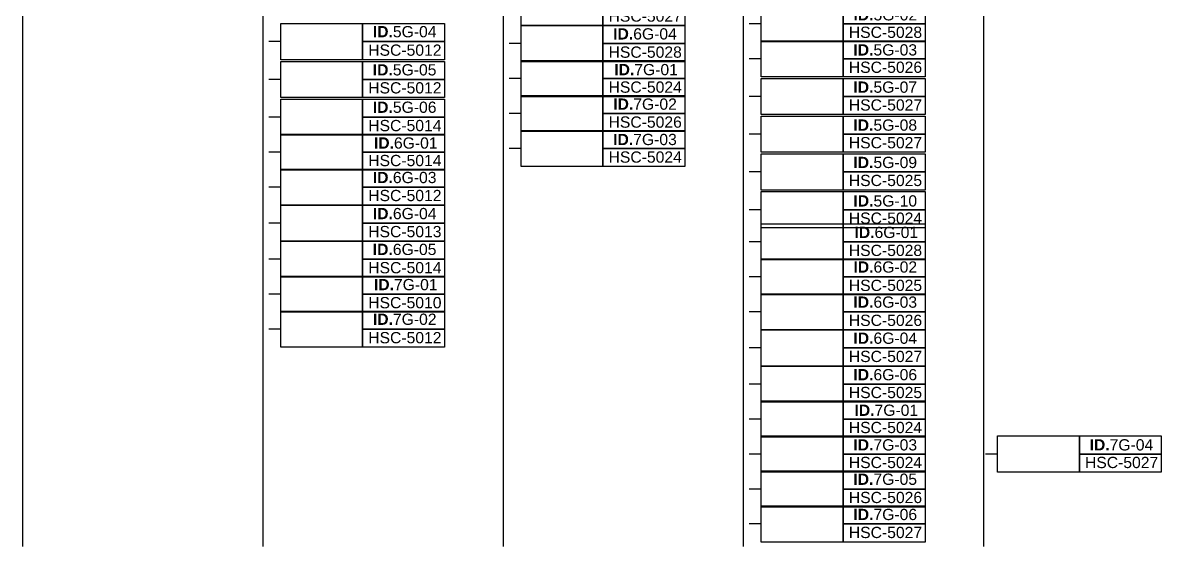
# Model space of a CAD drawing. Header units: metres. Extents: x -325 to 301, y -147 to 149.
# Drawn here: x -137.77 to -90.39, y -56.45 to -34.78 of the extents above; entities that cross this region are included whole.
import ezdxf

# ---------------------------------------------------------------- set-up
doc = ezdxf.new("R2010")
doc.units = ezdxf.units.M
doc.layers.add('-aux', color=50, linetype='Continuous', plot=False)
doc.layers.add('1-CM', color=7, linetype='Continuous', lineweight=0)
for name, color, linetype in [('A-KEYPLAN DETAILS POINT', 3, 'Continuous'), ('A-KEYPLAN_HATCH', 7, 'Continuous'), ('A_TEXT_2', 7, 'Continuous')]:
    doc.layers.add(name, color=color, linetype=linetype)
doc.layers.add('A-KEYPLAN ID', color=7, linetype='Continuous', true_color=0x7f3f00)
doc.styles.get("Standard").update_dxf_attribs({"font": 'arial.ttf'})

# ---------------------------------------------------------------- blocks, each defined once
blk = doc.blocks.new('5G_4_MON')
at = {"layer": 'A-KEYPLAN DETAILS POINT'}
blk.add_lwpolyline([(0, 0), (-0.5, 0)], dxfattribs=at)
at = {"layer": 'A-KEYPLAN ID'}
for points in [[(0, 0.75), (3.408, 0.75), (3.408, -0.75), (0, -0.75)], [(3.408, 0.75), (6.816, 0.75), (6.816, 0), (3.408, 0)], [(3.408, 0), (6.816, 0), (6.816, -0.75), (3.408, -0.75)]]:
    blk.add_lwpolyline(points, close=True, dxfattribs=at)
at = {"layer": 'A_TEXT_2', "attachment_point": 1}
for s, insert, char_height in [('\\pi0.07481;{\\fArial|b1|i0|c0|p34;ID.}5G-04', (3.759, 0.649), 0.46757), ('HSC-5012', (3.642, -0.118), 0.4676)]:
    blk.add_mtext_dynamic_manual_height_columns(s, width=2.72351, gutter_width=2.805, heights=[0], dxfattribs=dict(at, insert=insert, char_height=char_height))
blk = doc.blocks.new('5G_5_MON')
at = {"layer": 'A-KEYPLAN DETAILS POINT'}
blk.add_lwpolyline([(0, 0), (-0.5, 0)], dxfattribs=at)
at = {"layer": 'A-KEYPLAN ID'}
for points in [[(0, 0.75), (3.408, 0.75), (3.408, -0.75), (0, -0.75)], [(3.408, 0.75), (6.816, 0.75), (6.816, 0), (3.408, 0)], [(3.408, 0), (6.816, 0), (6.816, -0.75), (3.408, -0.75)]]:
    blk.add_lwpolyline(points, close=True, dxfattribs=at)
at = {"layer": 'A_TEXT_2', "attachment_point": 1}
for s, insert, char_height in [('\\pi0.0721;{\\fArial|b1|i0|c0|p34;ID.}5G-05', (3.759, 0.632), 0.46757), ('HSC-5012', (3.642, -0.118), 0.4676)]:
    blk.add_mtext_dynamic_manual_height_columns(s, width=2.72351, gutter_width=2.805, heights=[0], dxfattribs=dict(at, insert=insert, char_height=char_height))
blk = doc.blocks.new('5G_6_MON')
at = {"layer": 'A-KEYPLAN DETAILS POINT'}
blk.add_lwpolyline([(0, 0), (-0.5, 0)], dxfattribs=at)
at = {"layer": 'A-KEYPLAN ID'}
for points in [[(0, 0.75), (3.408, 0.75), (3.408, -0.75), (0, -0.75)], [(3.408, 0.75), (6.816, 0.75), (6.816, 0), (3.408, 0)], [(3.408, 0), (6.816, 0), (6.816, -0.75), (3.408, -0.75)]]:
    blk.add_lwpolyline(points, close=True, dxfattribs=at)
at = {"layer": 'A_TEXT_2', "attachment_point": 1}
for s, insert, char_height in [('\\pi0.07401;{\\fArial|b1|i0|c0|p34;ID.}5G-06', (3.759, 0.644), 0.46757), ('HSC-5014', (3.642, -0.118), 0.4676)]:
    blk.add_mtext_dynamic_manual_height_columns(s, width=2.72351, gutter_width=2.805, heights=[0], dxfattribs=dict(at, insert=insert, char_height=char_height))
blk = doc.blocks.new('5G_2_TWQ')
at = {"layer": 'A-KEYPLAN DETAILS POINT'}
blk.add_lwpolyline([(0, 0), (-0.5, 0)], dxfattribs=at)
at = {"layer": 'A-KEYPLAN ID'}
for points in [[(0, 0.75), (3.408, 0.75), (3.408, -0.75), (0, -0.75)], [(3.408, 0.75), (6.816, 0.75), (6.816, 0), (3.408, 0)], [(3.408, 0), (6.816, 0), (6.816, -0.75), (3.408, -0.75)]]:
    blk.add_lwpolyline(points, close=True, dxfattribs=at)
at = {"layer": 'A_TEXT_2', "attachment_point": 1}
for s, insert, char_height in [('\\pi0.07625;{\\fArial|b1|i0|c0|p34;ID.}5G-02', (3.759, 0.609), 0.46757), ('HSC-5028', (3.642, -0.118), 0.4676)]:
    blk.add_mtext_dynamic_manual_height_columns(s, width=2.72351, gutter_width=2.805, heights=[0], dxfattribs=dict(at, insert=insert, char_height=char_height))
blk = doc.blocks.new('5G_3_TWQ')
at = {"layer": 'A-KEYPLAN DETAILS POINT'}
blk.add_lwpolyline([(0, 0), (-0.5, 0)], dxfattribs=at)
at = {"layer": 'A-KEYPLAN ID'}
for points in [[(0, 0.75), (3.408, 0.75), (3.408, -0.75), (0, -0.75)], [(3.408, 0.75), (6.816, 0.75), (6.816, 0), (3.408, 0)], [(3.408, 0), (6.816, 0), (6.816, -0.75), (3.408, -0.75)]]:
    blk.add_lwpolyline(points, close=True, dxfattribs=at)
at = {"layer": 'A_TEXT_2', "attachment_point": 1}
for s, insert, char_height in [('\\pi0.07385;{\\fArial|b1|i0|c0|p34;ID.}5G-03', (3.759, 0.604), 0.46757), ('HSC-5026', (3.642, -0.118), 0.4676)]:
    blk.add_mtext_dynamic_manual_height_columns(s, width=2.72351, gutter_width=2.805, heights=[0], dxfattribs=dict(at, insert=insert, char_height=char_height))
blk = doc.blocks.new('5G_7_TWQ')
at = {"layer": 'A-KEYPLAN DETAILS POINT'}
blk.add_lwpolyline([(0, 0), (-0.5, 0)], dxfattribs=at)
at = {"layer": 'A-KEYPLAN ID'}
for points in [[(0, 0.75), (3.408, 0.75), (3.408, -0.75), (0, -0.75)], [(3.408, 0.75), (6.816, 0.75), (6.816, 0), (3.408, 0)], [(3.408, 0), (6.816, 0), (6.816, -0.75), (3.408, -0.75)]]:
    blk.add_lwpolyline(points, close=True, dxfattribs=at)
at = {"layer": 'A_TEXT_2', "attachment_point": 1}
for s, insert, char_height in [('\\pi0.07385;{\\fArial|b1|i0|c0|p34;ID.}5G-07', (3.759, 0.624), 0.46757), ('HSC-5027', (3.642, -0.118), 0.4676)]:
    blk.add_mtext_dynamic_manual_height_columns(s, width=2.72351, gutter_width=2.805, heights=[0], dxfattribs=dict(at, insert=insert, char_height=char_height))
blk = doc.blocks.new('5G_8_TWQ')
at = {"layer": 'A-KEYPLAN DETAILS POINT'}
blk.add_lwpolyline([(0, 0), (-0.5, 0)], dxfattribs=at)
at = {"layer": 'A-KEYPLAN ID'}
for points in [[(0, 0.75), (3.408, 0.75), (3.408, -0.75), (0, -0.75)], [(3.408, 0.75), (6.816, 0.75), (6.816, 0), (3.408, 0)], [(3.408, 0), (6.816, 0), (6.816, -0.75), (3.408, -0.75)]]:
    blk.add_lwpolyline(points, close=True, dxfattribs=at)
at = {"layer": 'A_TEXT_2', "attachment_point": 1}
for s, insert, char_height in [('\\pi0.07338;{\\fArial|b1|i0|c0|p34;ID.}5G-08', (3.759, 0.614), 0.46757), ('HSC-5027', (3.642, -0.118), 0.4676)]:
    blk.add_mtext_dynamic_manual_height_columns(s, width=2.72351, gutter_width=2.805, heights=[0], dxfattribs=dict(at, insert=insert, char_height=char_height))
blk = doc.blocks.new('5G_9_TWQ')
at = {"layer": 'A-KEYPLAN DETAILS POINT'}
blk.add_lwpolyline([(0, 0), (-0.5, 0)], dxfattribs=at)
at = {"layer": 'A-KEYPLAN ID'}
for points in [[(0, 0.75), (3.408, 0.75), (3.408, -0.75), (0, -0.75)], [(3.408, 0.75), (6.816, 0.75), (6.816, 0), (3.408, 0)], [(3.408, 0), (6.816, 0), (6.816, -0.75), (3.408, -0.75)]]:
    blk.add_lwpolyline(points, close=True, dxfattribs=at)
at = {"layer": 'A_TEXT_2', "attachment_point": 1}
for s, insert, char_height in [('\\pi0.07338;{\\fArial|b1|i0|c0|p34;ID.}5G-09', (3.759, 0.63), 0.46757), ('HSC-5025', (3.642, -0.118), 0.4676)]:
    blk.add_mtext_dynamic_manual_height_columns(s, width=2.72351, gutter_width=2.805, heights=[0], dxfattribs=dict(at, insert=insert, char_height=char_height))
blk = doc.blocks.new('6G_1_MON')
at = {"layer": 'A-KEYPLAN DETAILS POINT'}
blk.add_lwpolyline([(0, 0), (-0.5, 0)], dxfattribs=at)
at = {"layer": 'A-KEYPLAN ID'}
for points in [[(0, 0.75), (3.408, 0.75), (3.408, -0.75), (0, -0.75)], [(3.408, 0.75), (6.816, 0.75), (6.816, 0), (3.408, 0)], [(3.408, 0), (6.816, 0), (6.816, -0.75), (3.408, -0.75)]]:
    blk.add_lwpolyline(points, close=True, dxfattribs=at)
at = {"layer": 'A_TEXT_2', "attachment_point": 1}
for s, insert, char_height in [('\\pi0.11898;{\\fArial|b1|i0|c0|p34;ID.}6G-01', (3.759, 0.611), 0.46757), ('HSC-5014', (3.642, -0.118), 0.4676)]:
    blk.add_mtext_dynamic_manual_height_columns(s, width=2.72351, gutter_width=2.805, heights=[0], dxfattribs=dict(at, insert=insert, char_height=char_height))
blk = doc.blocks.new('6G_3_MON')
at = {"layer": 'A-KEYPLAN DETAILS POINT'}
blk.add_lwpolyline([(0, 0), (-0.5, 0)], dxfattribs=at)
at = {"layer": 'A-KEYPLAN ID'}
for points in [[(0, 0.75), (3.408, 0.75), (3.408, -0.75), (0, -0.75)], [(3.408, 0.75), (6.816, 0.75), (6.816, 0), (3.408, 0)], [(3.408, 0), (6.816, 0), (6.816, -0.75), (3.408, -0.75)]]:
    blk.add_lwpolyline(points, close=True, dxfattribs=at)
at = {"layer": 'A_TEXT_2', "attachment_point": 1}
for s, insert, char_height in [('\\pi0.07385;{\\fArial|b1|i0|c0|p34;ID.}6G-03', (3.759, 0.631), 0.46757), ('HSC-5012', (3.642, -0.118), 0.4676)]:
    blk.add_mtext_dynamic_manual_height_columns(s, width=2.72351, gutter_width=2.805, heights=[0], dxfattribs=dict(at, insert=insert, char_height=char_height))
blk = doc.blocks.new('6G_5_MON')
at = {"layer": 'A-KEYPLAN DETAILS POINT'}
blk.add_lwpolyline([(0, 0), (-0.5, 0)], dxfattribs=at)
at = {"layer": 'A-KEYPLAN ID'}
for points in [[(0, 0.75), (3.408, 0.75), (3.408, -0.75), (0, -0.75)], [(3.408, 0.75), (6.816, 0.75), (6.816, 0), (3.408, 0)], [(3.408, 0), (6.816, 0), (6.816, -0.75), (3.408, -0.75)]]:
    blk.add_lwpolyline(points, close=True, dxfattribs=at)
at = {"layer": 'A_TEXT_2', "attachment_point": 1}
for s, insert, char_height in [('\\pi0.0721;{\\fArial|b1|i0|c0|p34;ID.}6G-05', (3.759, 0.643), 0.46757), ('HSC-5014', (3.642, -0.118), 0.4676)]:
    blk.add_mtext_dynamic_manual_height_columns(s, width=2.72351, gutter_width=2.805, heights=[0], dxfattribs=dict(at, insert=insert, char_height=char_height))
blk = doc.blocks.new('6G_4_QAD')
at = {"layer": 'A-KEYPLAN DETAILS POINT'}
blk.add_lwpolyline([(0, 0), (-0.5, 0)], dxfattribs=at)
at = {"layer": 'A-KEYPLAN ID'}
for points in [[(0, 0.75), (3.408, 0.75), (3.408, -0.75), (0, -0.75)], [(3.408, 0.75), (6.816, 0.75), (6.816, 0), (3.408, 0)], [(3.408, 0), (6.816, 0), (6.816, -0.75), (3.408, -0.75)]]:
    blk.add_lwpolyline(points, close=True, dxfattribs=at)
at = {"layer": 'A_TEXT_2', "attachment_point": 1}
for s, width, insert, char_height in [('\\pi0.07481;{\\fArial|b1|i0|c0|p34;ID.}6G-04', 2.72351, (3.759, 0.64), 0.46757), ('HSC-5028', 2.67249, (3.642, -0.118), 0.4676)]:
    blk.add_mtext_dynamic_manual_height_columns(s, width=width, gutter_width=2.805, heights=[0], dxfattribs=dict(at, insert=insert, char_height=char_height))
blk = doc.blocks.new('6G_2_TWQ')
at = {"layer": 'A-KEYPLAN DETAILS POINT'}
blk.add_lwpolyline([(0, 0), (-0.5, 0)], dxfattribs=at)
at = {"layer": 'A-KEYPLAN ID'}
for points in [[(0, 0.75), (3.408, 0.75), (3.408, -0.75), (0, -0.75)], [(3.408, 0.75), (6.816, 0.75), (6.816, 0), (3.408, 0)], [(3.408, 0), (6.816, 0), (6.816, -0.75), (3.408, -0.75)]]:
    blk.add_lwpolyline(points, close=True, dxfattribs=at)
at = {"layer": 'A_TEXT_2', "attachment_point": 1}
for s, insert, char_height in [('\\pi0.07625;{\\fArial|b1|i0|c0|p34;ID.}6G-02', (3.759, 0.645), 0.46757), ('HSC-5025', (3.642, -0.118), 0.4676)]:
    blk.add_mtext_dynamic_manual_height_columns(s, width=2.72351, gutter_width=2.805, heights=[0], dxfattribs=dict(at, insert=insert, char_height=char_height))
blk = doc.blocks.new('6G_1_TWQ')
at = {"layer": 'A-KEYPLAN DETAILS POINT'}
blk.add_lwpolyline([(0, 0), (-0.5, 0)], dxfattribs=at)
at = {"layer": 'A-KEYPLAN ID'}
for points in [[(0, 0.75), (3.408, 0.75), (3.408, -0.75), (0, -0.75)], [(3.408, 0.75), (6.816, 0.75), (6.816, 0), (3.408, 0)], [(3.408, 0), (6.816, 0), (6.816, -0.75), (3.408, -0.75)]]:
    blk.add_lwpolyline(points, close=True, dxfattribs=at)
at = {"layer": 'A_TEXT_2', "attachment_point": 1}
for s, insert, char_height in [('\\pi0.11898;{\\fArial|b1|i0|c0|p34;ID.}6G-01', (3.759, 0.63), 0.46757), ('HSC-5028', (3.642, -0.118), 0.4676)]:
    blk.add_mtext_dynamic_manual_height_columns(s, width=2.72351, gutter_width=2.805, heights=[0], dxfattribs=dict(at, insert=insert, char_height=char_height))
blk = doc.blocks.new('6G_3_TWQ')
at = {"layer": 'A-KEYPLAN DETAILS POINT'}
blk.add_lwpolyline([(0, 0), (-0.5, 0)], dxfattribs=at)
at = {"layer": 'A-KEYPLAN ID'}
for points in [[(0, 0.75), (3.408, 0.75), (3.408, -0.75), (0, -0.75)], [(3.408, 0.75), (6.816, 0.75), (6.816, 0), (3.408, 0)], [(3.408, 0), (6.816, 0), (6.816, -0.75), (3.408, -0.75)]]:
    blk.add_lwpolyline(points, close=True, dxfattribs=at)
at = {"layer": 'A_TEXT_2', "attachment_point": 1}
for s, insert, char_height in [('\\pi0.07385;{\\fArial|b1|i0|c0|p34;ID.}6G-03', (3.759, 0.64), 0.46757), ('HSC-5026', (3.642, -0.118), 0.4676)]:
    blk.add_mtext_dynamic_manual_height_columns(s, width=2.72351, gutter_width=2.805, heights=[0], dxfattribs=dict(at, insert=insert, char_height=char_height))
blk = doc.blocks.new('6G_6_TWQ')
at = {"layer": 'A-KEYPLAN DETAILS POINT'}
blk.add_lwpolyline([(0, 0), (-0.5, 0)], dxfattribs=at)
at = {"layer": 'A-KEYPLAN ID'}
for points in [[(0, 0.75), (3.408, 0.75), (3.408, -0.75), (0, -0.75)], [(3.408, 0.75), (6.816, 0.75), (6.816, 0), (3.408, 0)], [(3.408, 0), (6.816, 0), (6.816, -0.75), (3.408, -0.75)]]:
    blk.add_lwpolyline(points, close=True, dxfattribs=at)
at = {"layer": 'A_TEXT_2', "attachment_point": 1}
for s, insert, char_height in [('\\pi0.07401;{\\fArial|b1|i0|c0|p34;ID.}6G-06', (3.759, 0.624), 0.46757), ('HSC-5025', (3.642, -0.118), 0.4676)]:
    blk.add_mtext_dynamic_manual_height_columns(s, width=2.72351, gutter_width=2.805, heights=[0], dxfattribs=dict(at, insert=insert, char_height=char_height))
blk = doc.blocks.new('7G_1_MON')
at = {"layer": 'A-KEYPLAN DETAILS POINT'}
blk.add_lwpolyline([(0, 0), (-0.5, 0)], dxfattribs=at)
at = {"layer": 'A-KEYPLAN ID'}
for points in [[(0, 0.75), (3.408, 0.75), (3.408, -0.75), (0, -0.75)], [(3.408, 0.75), (6.816, 0.75), (6.816, 0), (3.408, 0)], [(3.408, 0), (6.816, 0), (6.816, -0.75), (3.408, -0.75)]]:
    blk.add_lwpolyline(points, close=True, dxfattribs=at)
at = {"layer": 'A_TEXT_2', "attachment_point": 1}
for s, insert, char_height in [('\\pi0.11898;{\\fArial|b1|i0|c0|p34;ID.}7G-01', (3.759, 0.633), 0.46757), ('HSC-5010', (3.642, -0.118), 0.4676)]:
    blk.add_mtext_dynamic_manual_height_columns(s, width=2.72351, gutter_width=2.805, heights=[0], dxfattribs=dict(at, insert=insert, char_height=char_height))
blk = doc.blocks.new('7G_2_MON')
at = {"layer": 'A-KEYPLAN DETAILS POINT'}
blk.add_lwpolyline([(0, 0), (-0.5, 0)], dxfattribs=at)
at = {"layer": 'A-KEYPLAN ID'}
for points in [[(0, 0.75), (3.408, 0.75), (3.408, -0.75), (0, -0.75)], [(3.408, 0.75), (6.816, 0.75), (6.816, 0), (3.408, 0)], [(3.408, 0), (6.816, 0), (6.816, -0.75), (3.408, -0.75)]]:
    blk.add_lwpolyline(points, close=True, dxfattribs=at)
at = {"layer": 'A_TEXT_2', "attachment_point": 1}
for s, insert, char_height in [('\\pi0.07625;{\\fArial|b1|i0|c0|p34;ID.}7G-02', (3.759, 0.648), 0.46757), ('HSC-5012', (3.642, -0.118), 0.4676)]:
    blk.add_mtext_dynamic_manual_height_columns(s, width=2.72351, gutter_width=2.805, heights=[0], dxfattribs=dict(at, insert=insert, char_height=char_height))
blk = doc.blocks.new('7G_2_QAD')
at = {"layer": 'A-KEYPLAN DETAILS POINT'}
blk.add_lwpolyline([(0, 0), (-0.5, 0)], dxfattribs=at)
at = {"layer": 'A-KEYPLAN ID'}
for points in [[(0, 0.75), (3.408, 0.75), (3.408, -0.75), (0, -0.75)], [(3.408, 0.75), (6.816, 0.75), (6.816, 0), (3.408, 0)], [(3.408, 0), (6.816, 0), (6.816, -0.75), (3.408, -0.75)]]:
    blk.add_lwpolyline(points, close=True, dxfattribs=at)
at = {"layer": 'A_TEXT_2', "attachment_point": 1}
for s, insert, char_height in [('\\pi0.07625;{\\fArial|b1|i0|c0|p34;ID.}7G-02', (3.759, 0.629), 0.46757), ('HSC-5026', (3.642, -0.118), 0.4676)]:
    blk.add_mtext_dynamic_manual_height_columns(s, width=2.72351, gutter_width=2.805, heights=[0], dxfattribs=dict(at, insert=insert, char_height=char_height))
blk = doc.blocks.new('7G_3_QAD')
at = {"layer": 'A-KEYPLAN DETAILS POINT'}
blk.add_lwpolyline([(0, 0), (-0.5, 0)], dxfattribs=at)
at = {"layer": 'A-KEYPLAN ID'}
for points in [[(0, 0.75), (3.408, 0.75), (3.408, -0.75), (0, -0.75)], [(3.408, 0.75), (6.816, 0.75), (6.816, 0), (3.408, 0)], [(3.408, 0), (6.816, 0), (6.816, -0.75), (3.408, -0.75)]]:
    blk.add_lwpolyline(points, close=True, dxfattribs=at)
at = {"layer": 'A_TEXT_2', "attachment_point": 1}
for s, insert, char_height in [('\\pi0.07385;{\\fArial|b1|i0|c0|p34;ID.}7G-03', (3.759, 0.613), 0.46757), ('HSC-5024', (3.642, -0.118), 0.4676)]:
    blk.add_mtext_dynamic_manual_height_columns(s, width=2.72351, gutter_width=2.805, heights=[0], dxfattribs=dict(at, insert=insert, char_height=char_height))
blk = doc.blocks.new('7G_1_QAD')
at = {"layer": 'A-KEYPLAN DETAILS POINT'}
blk.add_lwpolyline([(0, 0), (-0.5, 0)], dxfattribs=at)
at = {"layer": 'A-KEYPLAN ID'}
for points in [[(0, 0.75), (3.408, 0.75), (3.408, -0.75), (0, -0.75)], [(3.408, 0.75), (6.816, 0.75), (6.816, 0), (3.408, 0)], [(3.408, 0), (6.816, 0), (6.816, -0.75), (3.408, -0.75)]]:
    blk.add_lwpolyline(points, close=True, dxfattribs=at)
at = {"layer": 'A_TEXT_2', "attachment_point": 1}
for s, insert, char_height in [('\\pi0.11898;{\\fArial|b1|i0|c0|p34;ID.}7G-01', (3.759, 0.609), 0.46757), ('HSC-5024', (3.642, -0.118), 0.4676)]:
    blk.add_mtext_dynamic_manual_height_columns(s, width=2.72351, gutter_width=2.805, heights=[0], dxfattribs=dict(at, insert=insert, char_height=char_height))
blk = doc.blocks.new('7G_5_TWQ')
at = {"layer": 'A-KEYPLAN DETAILS POINT'}
blk.add_lwpolyline([(0, 0), (-0.5, 0)], dxfattribs=at)
at = {"layer": 'A-KEYPLAN ID'}
for points in [[(0, 0.75), (3.408, 0.75), (3.408, -0.75), (0, -0.75)], [(3.408, 0.75), (6.816, 0.75), (6.816, 0), (3.408, 0)], [(3.408, 0), (6.816, 0), (6.816, -0.75), (3.408, -0.75)]]:
    blk.add_lwpolyline(points, close=True, dxfattribs=at)
at = {"layer": 'A_TEXT_2', "attachment_point": 1}
for s, insert, char_height in [('\\pi0.0721;{\\fArial|b1|i0|c0|p34;ID.}7G-05', (3.759, 0.64), 0.46757), ('HSC-5026', (3.642, -0.118), 0.4676)]:
    blk.add_mtext_dynamic_manual_height_columns(s, width=2.72351, gutter_width=2.805, heights=[0], dxfattribs=dict(at, insert=insert, char_height=char_height))
blk = doc.blocks.new('7G_6_TWQ')
at = {"layer": 'A-KEYPLAN DETAILS POINT'}
blk.add_lwpolyline([(0, 0), (-0.5, 0)], dxfattribs=at)
at = {"layer": 'A-KEYPLAN ID'}
for points in [[(0, 0.75), (3.408, 0.75), (3.408, -0.75), (0, -0.75)], [(3.408, 0.75), (6.816, 0.75), (6.816, 0), (3.408, 0)], [(3.408, 0), (6.816, 0), (6.816, -0.75), (3.408, -0.75)]]:
    blk.add_lwpolyline(points, close=True, dxfattribs=at)
at = {"layer": 'A_TEXT_2', "attachment_point": 1}
for s, insert, char_height in [('\\pi0.07401;{\\fArial|b1|i0|c0|p34;ID.}7G-06', (3.759, 0.63), 0.46757), ('HSC-5027', (3.642, -0.118), 0.4676)]:
    blk.add_mtext_dynamic_manual_height_columns(s, width=2.72351, gutter_width=2.805, heights=[0], dxfattribs=dict(at, insert=insert, char_height=char_height))
blk = doc.blocks.new('7G_1_TWQ')
at = {"layer": 'A-KEYPLAN DETAILS POINT'}
blk.add_lwpolyline([(0, 0), (-0.5, 0)], dxfattribs=at)
at = {"layer": 'A-KEYPLAN ID'}
for points in [[(0, 0.75), (3.408, 0.75), (3.408, -0.75), (0, -0.75)], [(3.408, 0.75), (6.816, 0.75), (6.816, 0), (3.408, 0)], [(3.408, 0), (6.816, 0), (6.816, -0.75), (3.408, -0.75)]]:
    blk.add_lwpolyline(points, close=True, dxfattribs=at)
at = {"layer": 'A_TEXT_2', "attachment_point": 1}
for s, insert, char_height in [('\\pi0.11898;{\\fArial|b1|i0|c0|p34;ID.}7G-01', (3.759, 0.599), 0.46757), ('HSC-5024', (3.642, -0.118), 0.4676)]:
    blk.add_mtext_dynamic_manual_height_columns(s, width=2.72351, gutter_width=2.805, heights=[0], dxfattribs=dict(at, insert=insert, char_height=char_height))
blk = doc.blocks.new('7G_3_TWQ')
at = {"layer": 'A-KEYPLAN DETAILS POINT'}
blk.add_lwpolyline([(0, 0), (-0.5, 0)], dxfattribs=at)
at = {"layer": 'A-KEYPLAN ID'}
for points in [[(0, 0.75), (3.408, 0.75), (3.408, -0.75), (0, -0.75)], [(3.408, 0.75), (6.816, 0.75), (6.816, 0), (3.408, 0)], [(3.408, 0), (6.816, 0), (6.816, -0.75), (3.408, -0.75)]]:
    blk.add_lwpolyline(points, close=True, dxfattribs=at)
at = {"layer": 'A_TEXT_2', "attachment_point": 1}
for s, insert, char_height in [('\\pi0.07385;{\\fArial|b1|i0|c0|p34;ID.}7G-03', (3.759, 0.614), 0.46757), ('HSC-5024', (3.642, -0.118), 0.4676)]:
    blk.add_mtext_dynamic_manual_height_columns(s, width=2.72351, gutter_width=2.805, heights=[0], dxfattribs=dict(at, insert=insert, char_height=char_height))
blk = doc.blocks.new('5G_10_TWQ')
at = {"layer": 'A-KEYPLAN DETAILS POINT'}
blk.add_lwpolyline([(0, 0), (-0.5, 0)], dxfattribs=at)
at = {"layer": 'A-KEYPLAN ID'}
for points in [[(0, 0.75), (3.408, 0.75), (3.408, -0.75), (0, -0.75)], [(3.408, 0.75), (6.816, 0.75), (6.816, 0), (3.408, 0)], [(3.408, 0), (6.816, 0), (6.816, -0.75), (3.408, -0.75)]]:
    blk.add_lwpolyline(points, close=True, dxfattribs=at)
at = {"layer": 'A_TEXT_2', "attachment_point": 1}
for s, insert, char_height in [('\\pi0.07465;{\\fArial|b1|i0|c0|p34;ID.}5G-10', (3.759, 0.599), 0.46757), ('HSC-5024', (3.642, -0.118), 0.4676)]:
    blk.add_mtext_dynamic_manual_height_columns(s, width=2.72351, gutter_width=2.805, heights=[0], dxfattribs=dict(at, insert=insert, char_height=char_height))
blk = doc.blocks.new('6G_4_MON')
at = {"layer": 'A-KEYPLAN DETAILS POINT'}
blk.add_lwpolyline([(0, 0), (-0.5, 0)], dxfattribs=at)
at = {"layer": 'A-KEYPLAN ID'}
for points in [[(0, 0.75), (3.408, 0.75), (3.408, -0.75), (0, -0.75)], [(3.408, 0.75), (6.816, 0.75), (6.816, 0), (3.408, 0)], [(3.408, 0), (6.816, 0), (6.816, -0.75), (3.408, -0.75)]]:
    blk.add_lwpolyline(points, close=True, dxfattribs=at)
at = {"layer": 'A_TEXT_2', "attachment_point": 1}
for s, insert, char_height in [('\\pi0.07481;{\\fArial|b1|i0|c0|p34;ID.}6G-04', (3.759, 0.631), 0.46757), ('HSC-5013', (3.642, -0.118), 0.4676)]:
    blk.add_mtext_dynamic_manual_height_columns(s, width=2.72351, gutter_width=2.805, heights=[0], dxfattribs=dict(at, insert=insert, char_height=char_height))
blk = doc.blocks.new('6G_3_QAD')
at = {"layer": 'A-KEYPLAN DETAILS POINT'}
blk.add_lwpolyline([(0.5, 0), (0, 0)], dxfattribs=at)
at = {"layer": 'A-KEYPLAN ID'}
for points in [[(0.5, 0.75), (3.908, 0.75), (3.908, -0.75), (0.5, -0.75)], [(3.908, 0.75), (7.316, 0.75), (7.316, 0), (3.908, 0)], [(3.908, 0), (7.316, 0), (7.316, -0.75), (3.908, -0.75)]]:
    blk.add_lwpolyline(points, close=True, dxfattribs=at)
at = {"layer": 'A_TEXT_2', "attachment_point": 1}
for s, insert, char_height in [('{\\fArial|b1|i0|c0|p34;ID.}6G-03', (4.259, 0.613), 0.46757), ('HSC-5027', (4.142, -0.118), 0.4676)]:
    blk.add_mtext_dynamic_manual_height_columns(s, width=2.72351, gutter_width=2.805, heights=[0], dxfattribs=dict(at, insert=insert, char_height=char_height))
blk = doc.blocks.new('6G_4_TWQ')
at = {"layer": 'A-KEYPLAN DETAILS POINT'}
blk.add_lwpolyline([(0.5, 0), (0, 0)], dxfattribs=at)
at = {"layer": 'A-KEYPLAN ID'}
for points in [[(0.5, 0.75), (3.908, 0.75), (3.908, -0.75), (0.5, -0.75)], [(3.908, 0.75), (7.316, 0.75), (7.316, 0), (3.908, 0)], [(3.908, 0), (7.316, 0), (7.316, -0.75), (3.908, -0.75)]]:
    blk.add_lwpolyline(points, close=True, dxfattribs=at)
at = {"layer": 'A_TEXT_2', "attachment_point": 1}
for s, insert, char_height in [('\\pi0.07481;{\\fArial|b1|i0|c0|p34;ID.}6G-04', (4.259, 0.64), 0.46757), ('HSC-5027', (4.142, -0.118), 0.4676)]:
    blk.add_mtext_dynamic_manual_height_columns(s, width=2.72351, gutter_width=2.805, heights=[0], dxfattribs=dict(at, insert=insert, char_height=char_height))
blk = doc.blocks.new('7G_4_TWQ')
at = {"layer": 'A-KEYPLAN DETAILS POINT'}
blk.add_lwpolyline([(0, 0), (-0.5, 0)], dxfattribs=at)
at = {"layer": 'A-KEYPLAN ID'}
for points in [[(0, 0.75), (3.408, 0.75), (3.408, -0.75), (0, -0.75)], [(3.408, 0.75), (6.816, 0.75), (6.816, 0), (3.408, 0)], [(3.408, 0), (6.816, 0), (6.816, -0.75), (3.408, -0.75)]]:
    blk.add_lwpolyline(points, close=True, dxfattribs=at)
at = {"layer": 'A_TEXT_2', "attachment_point": 1}
for s, insert, char_height in [('\\pi0.07481;{\\fArial|b1|i0|c0|p34;ID.}7G-04', (3.759, 0.614), 0.46757), ('HSC-5027', (3.642, -0.118), 0.4676)]:
    blk.add_mtext_dynamic_manual_height_columns(s, width=2.72351, gutter_width=2.805, heights=[0], dxfattribs=dict(at, insert=insert, char_height=char_height))

msp = doc.modelspace()

# ---------------------------------------------------------------- linework, layer by layer
at = {"layer": '-aux'}
msp.add_line((-137.766, -56.543), (-137.766, -6.543), dxfattribs=at)
at = {"layer": 'A-KEYPLAN_HATCH'}
for points in [[(-127.766, -56.543), (-127.766, -6.543)], [(-117.766, -56.543), (-117.766, -6.543)], [(-107.766, -56.543), (-107.766, -6.543)], [(-97.766, -56.543), (-97.766, -6.543)]]:
    msp.add_lwpolyline(points, dxfattribs=at)

# ---------------------------------------------------------------- block references
at = {"layer": '1-CM'}
for name, p in [('6G_3_QAD', (-117.53, -34.144)), ('5G_10_TWQ', (-107.031, -42.546))]:
    msp.add_blockref(name, p, dxfattribs=at)
at = {"layer": 'A-KEYPLAN_HATCH'}
for name, p in [('5G_2_TWQ', (-107.031, -34.819)), ('5G_4_MON', (-127.031, -35.561)), ('6G_4_QAD', (-117.03, -35.644)), ('5G_3_TWQ', (-107.031, -36.273)), ('5G_5_MON', (-127.031, -37.129)), ('7G_1_QAD', (-117.03, -37.098)), ('5G_7_TWQ', (-107.031, -37.841)), ('7G_2_QAD', (-117.03, -38.552)), ('5G_6_MON', (-127.031, -38.697)), ('5G_8_TWQ', (-107.031, -39.409)), ('7G_3_QAD', (-117.03, -40.006)), ('6G_1_MON', (-127.031, -40.151)), ('5G_9_TWQ', (-107.031, -40.978)), ('6G_3_MON', (-127.031, -41.605)), ('6G_4_MON', (-127.031, -43.105)), ('6G_1_TWQ', (-107.031, -43.886)), ('6G_5_MON', (-127.031, -44.605)), ('6G_2_TWQ', (-107.031, -45.34)), ('7G_1_MON', (-127.031, -46.059)), ('6G_3_TWQ', (-107.031, -46.794)), ('7G_2_MON', (-127.031, -47.514)), ('6G_4_TWQ', (-107.531, -48.294)), ('6G_6_TWQ', (-107.031, -49.794)), ('7G_1_TWQ', (-107.031, -51.248)), ('7G_3_TWQ', (-107.031, -52.702)), ('7G_4_TWQ', (-97.204, -52.702)), ('7G_5_TWQ', (-107.031, -54.157)), ('7G_6_TWQ', (-107.031, -55.611))]:
    msp.add_blockref(name, p, dxfattribs=at)

doc.saveas('drawing.dxf')
